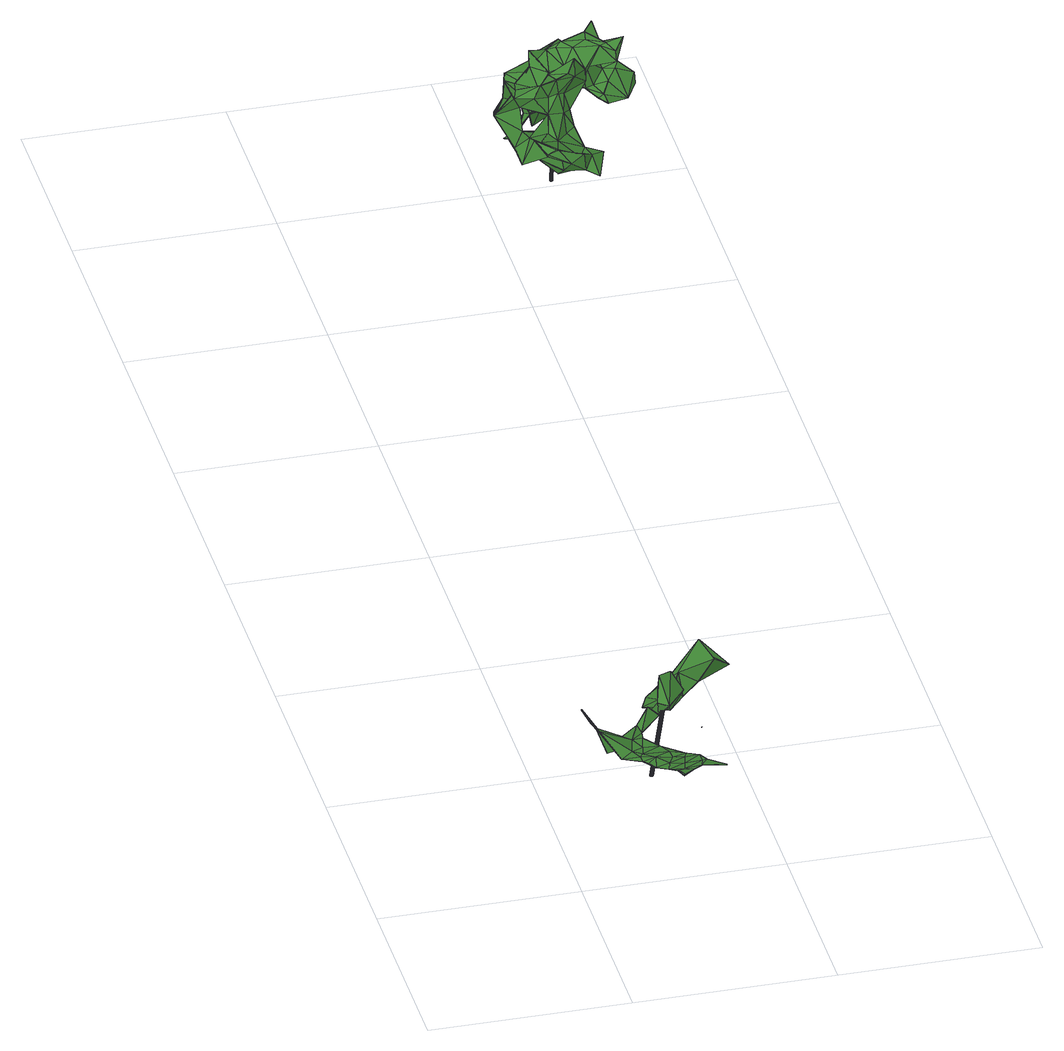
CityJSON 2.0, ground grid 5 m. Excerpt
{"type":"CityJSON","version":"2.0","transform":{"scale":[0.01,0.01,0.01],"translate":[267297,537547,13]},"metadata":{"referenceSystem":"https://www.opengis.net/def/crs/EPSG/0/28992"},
"CityObjects":{
"tree1":{"type":"SolitaryVegetationObject","attributes":{"gtid":554,"crown_width_m":4.45,"crown_median_z":15.22,"crown_r50_m":0.198,"crown_porosity":0.927,"trunk_H_m":1.84,"trunk_DBH_m":0.0792,"trunk_radius_m":0.0396,"trunk_base_height_m":13.38,"original_gtid":"632"},"geometry":[{"type":"Solid","lod":"3","boundaries":[[[[0,1,2]],[[3,4,5]],[[6,7,8]],[[9,8,7]],[[10,11,12]],[[13,14,15]],[[16,17,18]],[[19,20,21]],[[22,23,24]],[[25,26,15]],[[11,13,15]],[[25,27,26]],[[28,29,30]],[[31,18,17]],[[31,32,18]],[[18,32,33]],[[7,33,32]],[[33,34,16]],[[35,36,37]],[[38,39,40]],[[7,6,41]],[[42,43,44]],[[45,46,47]],[[48,0,49]],[[50,51,52]],[[53,42,44]],[[54,15,14]],[[25,1,55]],[[2,1,25]],[[3,5,50]],[[14,13,45]],[[0,55,1]],[[56,57,58]],[[59,60,34]],[[15,26,11]],[[61,62,63]],[[61,63,23]],[[6,64,44]],[[59,41,6]],[[35,65,66]],[[67,68,13]],[[38,69,70]],[[35,52,51]],[[62,61,71]],[[35,66,36]],[[44,64,53]],[[36,66,72]],[[51,65,35]],[[73,74,75]],[[76,74,73]],[[77,9,78]],[[77,78,79]],[[6,80,64]],[[17,16,81]],[[4,3,80]],[[4,80,8]],[[53,82,83]],[[81,63,62]],[[76,73,84]],[[76,84,30]],[[43,85,86]],[[28,87,88]],[[87,48,88]],[[15,2,25]],[[68,89,90]],[[54,47,91]],[[3,50,92]],[[93,94,95]],[[93,96,94]],[[96,95,94]],[[40,75,74]],[[40,74,38]],[[53,83,42]],[[11,67,13]],[[70,69,87]],[[86,85,20]],[[97,83,98]],[[97,98,70]],[[25,55,27]],[[99,57,56]],[[100,69,28]],[[49,101,102]],[[4,8,9]],[[39,103,40]],[[70,98,39]],[[30,87,28]],[[88,49,102]],[[79,104,77]],[[104,86,19]],[[19,21,4]],[[32,105,7]],[[78,7,105]],[[10,12,106]],[[11,107,67]],[[88,102,108]],[[13,68,46]],[[83,97,20]],[[22,24,71]],[[79,24,56]],[[23,63,24]],[[37,103,52]],[[68,67,89]],[[102,101,108]],[[49,88,48]],[[88,108,100]],[[108,109,100]],[[86,20,19]],[[106,12,27]],[[90,89,2]],[[37,40,103]],[[43,86,110]],[[95,96,93]],[[65,75,66]],[[38,70,39]],[[111,112,39]],[[42,83,85]],[[42,85,43]],[[21,5,4]],[[3,92,64]],[[64,92,53]],[[109,113,100]],[[108,113,109]],[[113,108,101]],[[101,49,107]],[[113,101,107]],[[45,47,14]],[[56,110,79]],[[99,24,63]],[[79,110,104]],[[104,110,86]],[[72,66,75]],[[69,29,28]],[[3,64,80]],[[8,80,6]],[[87,69,100]],[[48,87,100]],[[73,75,51]],[[51,75,65]],[[99,56,24]],[[91,47,68]],[[68,47,46]],[[88,100,28]],[[55,106,27]],[[55,0,106]],[[99,63,60]],[[81,60,63]],[[100,113,106]],[[2,15,90]],[[13,46,45]],[[54,90,15]],[[54,91,90]],[[91,68,90]],[[60,57,99]],[[7,78,9]],[[69,38,74]],[[69,74,76]],[[89,67,2]],[[48,106,0]],[[100,106,48]],[[106,113,10]],[[113,107,10]],[[114,82,53]],[[58,110,56]],[[81,115,17]],[[17,115,31]],[[58,44,110]],[[43,110,44]],[[44,116,6]],[[59,6,116]],[[59,116,44]],[[21,117,5]],[[97,118,20]],[[61,23,22]],[[50,117,51]],[[5,117,50]],[[61,22,71]],[[52,35,37]],[[62,115,81]],[[50,39,112]],[[71,24,79]],[[107,119,67]],[[71,120,62]],[[2,119,0]],[[49,0,119]],[[73,117,118]],[[73,51,117]],[[79,120,71]],[[14,47,54]],[[40,37,75]],[[72,75,37]],[[72,37,36]],[[76,29,69]],[[76,30,29]],[[97,73,118]],[[120,79,78]],[[107,49,119]],[[11,10,107]],[[39,98,111]],[[83,111,98]],[[58,57,44]],[[4,121,19]],[[9,121,4]],[[67,119,2]],[[117,21,118]],[[77,121,9]],[[21,20,118]],[[50,114,92]],[[53,92,114]],[[39,50,103]],[[50,52,103]],[[7,41,33]],[[33,16,18]],[[60,81,34]],[[83,82,111]],[[41,59,34]],[[41,34,33]],[[83,20,85]],[[26,12,11]],[[26,27,12]],[[87,84,70]],[[30,84,87]],[[97,84,73]],[[70,84,97]],[[111,82,112]],[[114,50,82]],[[112,82,50]],[[77,104,121]],[[19,121,104]],[[120,105,62]],[[78,105,120]],[[31,115,32]],[[16,34,81]],[[105,32,115]],[[105,115,62]],[[60,59,57]],[[44,57,59]],[[122,123,124]],[[122,124,125]],[[125,124,126]],[[125,126,127]],[[124,123,128]],[[124,128,126]],[[126,128,129]],[[126,129,127]],[[128,123,130]],[[128,130,129]],[[129,130,131]],[[129,131,127]],[[130,123,132]],[[130,132,131]],[[131,132,133]],[[131,133,127]],[[132,123,134]],[[132,134,133]],[[133,134,135]],[[133,135,127]],[[134,123,136]],[[134,136,135]],[[135,136,137]],[[135,137,127]],[[136,123,138]],[[136,138,137]],[[137,138,139]],[[137,139,127]],[[138,123,140]],[[138,140,139]],[[139,140,141]],[[139,141,127]],[[140,123,142]],[[140,142,141]],[[141,142,143]],[[141,143,127]],[[142,123,144]],[[142,144,143]],[[143,144,145]],[[143,145,127]],[[144,123,146]],[[144,146,145]],[[145,146,147]],[[145,147,127]],[[146,123,148]],[[146,148,147]],[[147,148,149]],[[147,149,127]],[[148,123,150]],[[148,150,149]],[[149,150,151]],[[149,151,127]],[[150,123,152]],[[150,152,151]],[[151,152,153]],[[151,153,127]],[[152,123,154]],[[152,154,153]],[[153,154,155]],[[153,155,127]],[[154,123,156]],[[154,156,155]],[[155,156,157]],[[155,157,127]],[[156,123,158]],[[156,158,157]],[[157,158,159]],[[157,159,127]],[[158,123,160]],[[158,160,159]],[[159,160,161]],[[159,161,127]],[[160,123,162]],[[160,162,161]],[[161,162,163]],[[161,163,127]],[[162,123,164]],[[162,164,163]],[[163,164,165]],[[163,165,127]],[[164,123,166]],[[164,166,165]],[[165,166,167]],[[165,167,127]],[[166,123,168]],[[166,168,167]],[[168,123,169]],[[168,169,167]],[[167,169,170]],[[167,170,127]],[[169,123,122]],[[169,122,170]],[[170,122,125]],[[170,125,127]]]]}]},
"tree2":{"type":"SolitaryVegetationObject","attributes":{"gtid":548,"crown_width_m":3.5,"crown_median_z":15.34,"crown_r50_m":0.19,"crown_porosity":0.945,"trunk_H_m":2.13,"trunk_DBH_m":0.0673,"trunk_radius_m":0.0337,"trunk_base_height_m":13.21,"original_gtid":"620"},"geometry":[{"type":"Solid","lod":"3","boundaries":[[[[171,172,173]],[[174,175,176]],[[177,178,179]],[[180,181,182]],[[177,183,184]],[[182,185,186]],[[187,188,189]],[[190,191,192]],[[175,193,194]],[[195,196,197]],[[198,197,196]],[[199,200,201]],[[202,172,171]],[[203,172,204]],[[198,196,205]],[[206,207,208]],[[209,210,211]],[[212,213,214]],[[215,216,191]],[[201,217,218]],[[201,218,219]],[[179,220,177]],[[221,222,223]],[[224,223,222]],[[225,226,227]],[[228,229,230]],[[231,226,188]],[[232,226,231]],[[194,173,203]],[[233,234,235]],[[233,236,234]],[[203,173,172]],[[237,230,238]],[[175,202,171]],[[175,171,193]],[[203,176,194]],[[239,240,213]],[[241,242,243]],[[212,242,241]],[[244,245,246]],[[247,248,249]],[[250,251,243]],[[252,181,180]],[[253,254,221]],[[255,256,204]],[[171,173,193]],[[194,176,175]],[[225,257,258]],[[251,259,260]],[[214,261,262]],[[263,264,265]],[[263,265,266]],[[267,268,269]],[[270,231,271]],[[270,272,273]],[[274,177,184]],[[274,178,177]],[[275,276,277]],[[278,279,280]],[[190,215,191]],[[177,281,282]],[[218,283,219]],[[284,221,285]],[[233,235,224]],[[194,193,173]],[[275,286,287]],[[288,220,289]],[[290,291,292]],[[290,292,223]],[[250,293,280]],[[183,294,295]],[[294,184,295]],[[184,183,295]],[[223,285,221]],[[296,189,188]],[[190,297,298]],[[245,299,246]],[[199,201,300]],[[301,184,294]],[[302,303,304]],[[305,306,307]],[[308,306,305]],[[220,179,289]],[[309,287,233]],[[192,191,216]],[[292,286,285]],[[183,177,282]],[[264,310,265]],[[311,312,282]],[[300,201,219]],[[255,313,267]],[[204,256,314]],[[182,210,315]],[[254,253,316]],[[317,318,319]],[[320,321,322]],[[323,324,325]],[[325,324,241]],[[326,188,187]],[[327,328,329]],[[235,229,287]],[[254,222,221]],[[205,195,278]],[[177,220,281]],[[317,319,330]],[[271,231,326]],[[183,282,294]],[[331,332,333]],[[334,182,335]],[[285,286,284]],[[233,224,336]],[[337,336,316]],[[204,172,255]],[[182,315,338]],[[273,192,339]],[[273,339,270]],[[340,341,342]],[[343,281,220]],[[343,220,288]],[[249,248,344]],[[316,253,345]],[[346,344,248]],[[239,347,240]],[[199,347,239]],[[348,262,349]],[[200,217,201]],[[200,350,217]],[[351,245,292]],[[181,217,350]],[[289,348,288]],[[346,248,352]],[[223,224,290]],[[345,337,316]],[[353,278,354]],[[278,280,354]],[[355,320,322]],[[236,333,332]],[[279,356,250]],[[174,263,266]],[[340,357,341]],[[358,341,357]],[[294,282,301]],[[256,246,299]],[[348,349,304]],[[297,319,359]],[[259,187,360]],[[259,326,187]],[[345,361,337]],[[199,241,200]],[[239,241,199]],[[302,240,347]],[[348,289,362]],[[355,363,189]],[[197,271,195]],[[311,282,281]],[[198,364,365]],[[198,365,197]],[[279,250,280]],[[225,366,367]],[[258,367,366]],[[258,366,225]],[[203,368,176]],[[353,354,274]],[[244,275,245]],[[287,286,292]],[[369,216,215]],[[290,287,370]],[[371,290,370]],[[298,318,190]],[[320,186,372]],[[298,297,359]],[[315,291,338]],[[343,302,311]],[[339,373,232]],[[318,359,319]],[[374,225,358]],[[374,358,209]],[[339,232,231]],[[213,212,239]],[[228,331,233]],[[267,246,256]],[[308,276,244]],[[241,324,200]],[[358,375,341]],[[234,332,228]],[[253,361,345]],[[255,172,376]],[[256,255,267]],[[331,228,332]],[[371,377,290]],[[190,369,215]],[[238,235,234]],[[284,286,275]],[[181,252,217]],[[347,328,302]],[[327,302,328]],[[378,304,261]],[[237,228,230]],[[250,356,251]],[[326,251,356]],[[379,214,262]],[[259,251,326]],[[290,338,291]],[[299,342,256]],[[180,377,252]],[[298,359,318]],[[341,256,342]],[[205,380,364]],[[236,233,331]],[[224,287,290]],[[235,287,224]],[[336,309,233]],[[381,319,297]],[[382,383,321]],[[207,283,306]],[[207,219,283]],[[228,233,229]],[[368,314,264]],[[188,326,231]],[[316,336,254]],[[284,275,337]],[[223,292,285]],[[324,208,306]],[[188,226,296]],[[268,376,202]],[[291,351,292]],[[367,296,226]],[[197,270,271]],[[232,317,227]],[[384,268,385]],[[267,313,268]],[[301,323,274]],[[354,280,179]],[[362,289,179]],[[362,179,280]],[[179,178,354]],[[178,274,354]],[[275,287,276]],[[362,293,379]],[[280,293,362]],[[379,293,250]],[[336,224,222]],[[336,222,254]],[[264,263,368]],[[174,368,263]],[[323,325,274]],[[241,239,212]],[[282,312,301]],[[323,312,329]],[[323,300,219]],[[322,321,243]],[[350,321,320]],[[321,283,386]],[[321,386,387]],[[235,230,229]],[[218,217,283]],[[311,281,343]],[[373,317,232]],[[373,339,369]],[[369,339,216]],[[367,226,225]],[[388,374,209]],[[204,314,203]],[[368,203,314]],[[375,256,341]],[[365,389,390]],[[363,360,187]],[[391,385,175]],[[175,385,202]],[[373,318,317]],[[392,335,182]],[[369,190,318]],[[270,339,231]],[[216,339,192]],[[245,351,299]],[[351,357,340]],[[320,355,346]],[[320,346,352]],[[352,186,320]],[[206,208,324]],[[306,283,324]],[[373,369,318]],[[262,261,349]],[[214,378,261]],[[252,377,371]],[[256,393,314]],[[337,275,336]],[[244,336,275]],[[353,394,278]],[[360,355,395]],[[360,363,355]],[[278,394,205]],[[271,326,356]],[[271,356,279]],[[391,175,174]],[[306,308,207]],[[384,269,268]],[[307,207,308]],[[396,397,398]],[[311,329,312]],[[311,302,327]],[[307,308,396]],[[244,396,308]],[[370,399,371]],[[321,387,382]],[[350,335,392]],[[287,229,233]],[[172,202,376]],[[349,261,304]],[[365,400,389]],[[264,314,393]],[[400,399,370]],[[390,272,270]],[[310,272,390]],[[186,185,372]],[[376,268,313]],[[357,401,209]],[[210,209,401]],[[351,401,357]],[[210,401,315]],[[182,377,180]],[[291,401,351]],[[315,401,291]],[[234,236,332]],[[290,377,338]],[[176,368,174]],[[390,197,365]],[[390,270,197]],[[374,257,225]],[[330,319,381]],[[358,357,209]],[[379,243,242]],[[379,242,212]],[[199,329,347]],[[301,274,184]],[[300,329,199]],[[300,323,329]],[[273,264,402]],[[327,329,311]],[[301,312,323]],[[370,292,245]],[[287,292,370]],[[207,206,219]],[[182,338,377]],[[350,392,181]],[[182,181,392]],[[265,269,266]],[[321,383,243]],[[265,267,269]],[[382,394,383]],[[278,195,279]],[[271,279,195]],[[264,272,310]],[[317,358,225]],[[227,317,225]],[[211,257,388]],[[364,198,205]],[[255,376,313]],[[299,351,342]],[[342,351,340]],[[302,378,240]],[[186,403,247]],[[182,186,247]],[[396,305,307]],[[213,240,378]],[[205,404,380]],[[308,305,277]],[[396,277,305]],[[347,329,328]],[[210,405,211]],[[249,211,405]],[[405,247,249]],[[398,397,310]],[[379,250,243]],[[187,406,363]],[[189,363,406]],[[189,406,187]],[[212,214,379]],[[253,221,361]],[[246,396,244]],[[209,211,388]],[[365,364,400]],[[262,348,407]],[[257,249,258]],[[350,324,321]],[[200,324,350]],[[190,381,297]],[[400,371,399]],[[400,364,371]],[[358,393,375]],[[238,230,235]],[[234,237,238]],[[234,228,237]],[[277,276,308]],[[309,276,287]],[[323,219,324]],[[219,206,324]],[[381,190,402]],[[381,402,264]],[[236,331,333]],[[256,375,393]],[[346,355,344]],[[370,245,275]],[[358,317,330]],[[275,277,370]],[[334,372,185]],[[304,303,348]],[[288,348,303]],[[322,395,355]],[[288,303,343]],[[302,343,303]],[[324,283,321]],[[202,385,268]],[[260,395,322]],[[243,260,322]],[[353,383,394]],[[404,394,382]],[[404,205,394]],[[192,402,190]],[[192,273,402]],[[243,383,325]],[[243,325,241]],[[383,274,325]],[[353,274,383]],[[336,276,309]],[[244,276,336]],[[330,393,358]],[[330,381,393]],[[393,381,264]],[[370,389,400]],[[259,360,395]],[[260,259,395]],[[251,260,243]],[[355,189,344]],[[182,247,405]],[[364,380,371]],[[405,210,182]],[[262,407,379]],[[362,407,348]],[[379,407,362]],[[186,352,403]],[[249,257,211]],[[388,257,374]],[[304,378,302]],[[213,378,214]],[[273,272,264]],[[337,361,284]],[[284,361,221]],[[205,196,195]],[[258,249,367]],[[296,367,189]],[[344,189,367]],[[344,367,249]],[[350,334,335]],[[182,334,185]],[[207,307,208]],[[306,208,307]],[[320,372,334]],[[320,334,350]],[[370,398,389]],[[370,277,398]],[[217,252,283]],[[386,283,252]],[[391,174,266]],[[387,386,252]],[[382,387,404]],[[404,387,380]],[[380,387,371]],[[371,387,252]],[[227,226,232]],[[248,247,403]],[[248,403,352]],[[391,266,385]],[[384,385,266]],[[266,269,384]],[[389,398,390]],[[390,398,310]],[[396,398,277]],[[246,397,396]],[[246,267,397]],[[265,397,267]],[[265,310,397]],[[408,409,410]],[[408,410,411]],[[411,410,412]],[[411,412,413]],[[410,409,414]],[[410,414,412]],[[412,414,415]],[[412,415,413]],[[414,409,416]],[[414,416,415]],[[416,409,417]],[[416,417,415]],[[415,417,418]],[[415,418,413]],[[417,409,419]],[[417,419,418]],[[418,419,420]],[[418,420,413]],[[419,409,421]],[[419,421,420]],[[420,421,422]],[[420,422,413]],[[421,409,423]],[[421,423,422]],[[422,423,424]],[[422,424,413]],[[423,409,425]],[[423,425,424]],[[424,425,426]],[[424,426,413]],[[425,409,427]],[[425,427,426]],[[426,427,428]],[[426,428,413]],[[427,409,429]],[[427,429,428]],[[428,429,430]],[[428,430,413]],[[429,409,431]],[[429,431,430]],[[430,431,432]],[[430,432,413]],[[431,409,433]],[[431,433,432]],[[432,433,434]],[[432,434,413]],[[433,409,435]],[[433,435,434]],[[434,435,436]],[[434,436,413]],[[435,409,437]],[[435,437,436]],[[436,437,438]],[[436,438,413]],[[437,409,439]],[[437,439,438]],[[438,439,440]],[[438,440,413]],[[439,409,441]],[[439,441,440]],[[440,441,442]],[[440,442,413]],[[441,409,443]],[[441,443,442]],[[442,443,444]],[[442,444,413]],[[443,409,445]],[[443,445,444]],[[444,445,446]],[[444,446,413]],[[445,409,447]],[[445,447,446]],[[446,447,448]],[[446,448,413]],[[447,409,449]],[[447,449,448]],[[448,449,450]],[[448,450,413]],[[449,409,451]],[[449,451,450]],[[450,451,452]],[[450,452,413]],[[451,409,453]],[[451,453,452]],[[453,409,454]],[[453,454,452]],[[452,454,455]],[[452,455,413]],[[454,409,408]],[[454,408,455]],[[455,408,411]],[[455,411,413]]]]}]}
},
"vertices":[
[348,536,141],[332,584,142],[395,597,134],[201,208,226],[232,210,232],[201,231,224],[220,158,235],[244,123,250],[220,158,237],[254,158,245],[339,572,160],[366,631,166],[332,585,144],[459,700,220],[460,701,218],[392,678,156],[268,67,263],[270,64,269],[267,67,264],[269,227,231],[258,272,220],[210,246,222],[377,98,259],[378,96,259],[338,128,259],[314,641,115],[314,641,117],[294,593,121],[287,402,223],[260,400,248],[260,399,250],[270,65,270],[260,101,259],[260,101,257],[278,108,254],[108,349,259],[98,401,266],[122,350,240],[193,381,187],[183,339,184],[147,345,171],[245,123,249],[260,235,217],[305,220,224],[278,187,229],[461,700,219],[468,668,199],[526,677,156],[329,465,198],[379,525,200],[160,252,210],[119,310,259],[118,310,257],[228,222,218],[525,678,155],[295,593,120],[328,166,250],[287,145,246],[296,184,237],[251,138,242],[288,126,246],[377,97,261],[317,93,270],[317,93,268],[211,192,226],[109,349,261],[99,401,267],[390,625,186],[478,626,209],[231,390,207],[236,364,201],[338,128,261],[99,402,266],[203,325,212],[193,381,189],[124,351,241],[230,390,209],[296,184,239],[287,145,248],[328,166,252],[211,192,228],[298,88,264],[210,246,220],[253,279,207],[236,364,203],[259,272,218],[305,221,226],[288,401,221],[330,465,200],[439,625,153],[440,627,151],[527,676,155],[201,208,224],[388,386,182],[388,388,181],[388,387,180],[389,387,181],[229,324,214],[229,324,212],[326,128,258],[305,484,201],[348,538,249],[350,537,250],[180,306,206],[306,205,235],[278,108,256],[320,543,151],[365,581,169],[317,518,256],[313,515,222],[307,204,233],[219,284,213],[190,272,213],[317,528,214],[201,231,222],[298,88,266],[254,158,243],[190,272,215],[219,284,215],[366,580,168],[326,128,260],[270,197,234],[279,425,38],[275,425,38],[279,426,38],[303,414,222],[303,415,222],[299,415,222],[278,427,38],[302,416,222],[278,428,38],[302,417,222],[277,428,38],[301,418,222],[276,429,38],[300,418,222],[275,429,38],[299,419,222],[274,429,38],[298,418,223],[273,429,38],[297,418,223],[272,428,38],[296,418,223],[272,427,38],[296,417,223],[271,426,38],[295,416,223],[271,425,38],[295,415,223],[271,424,38],[295,414,223],[272,423,38],[295,413,223],[272,422,38],[296,412,222],[273,422,38],[297,411,222],[274,421,38],[298,411,222],[275,421,38],[299,411,222],[276,421,38],[300,411,222],[277,421,38],[301,411,222],[278,422,38],[302,412,222],[278,423,37],[279,424,37],[303,413,222],
[906,3134,190],[864,3161,206],[905,3142,217],[836,3116,220],[881,3098,176],[858,3134,241],[698,2874,146],[722,2891,191],[724,2892,191],[545,3060,213],[543,3060,213],[565,3058,250],[678,2962,120],[677,2962,122],[585,3034,257],[559,3020,322],[699,2956,363],[721,2987,382],[657,2981,349],[809,3089,352],[857,3050,382],[834,3024,333],[907,3134,191],[906,3141,218],[693,2975,297],[670,3026,324],[709,3035,330],[659,3047,305],[566,2873,177],[558,2914,201],[558,2914,199],[880,3100,175],[868,3151,249],[826,3164,243],[651,3003,299],[629,2968,180],[635,2981,192],[636,2981,193],[654,3129,302],[586,3126,275],[635,3081,298],[610,2864,239],[639,2829,236],[644,2831,235],[856,3050,383],[832,3026,361],[551,2991,206],[588,2958,214],[627,2968,180],[733,2855,151],[656,3178,131],[647,3136,148],[659,3182,161],[631,3124,156],[678,3087,351],[709,3034,332],[701,3085,355],[582,3067,125],[610,3082,139],[570,3063,133],[753,3008,333],[737,3065,362],[611,3083,139],[582,3069,125],[609,3084,139],[612,3075,63],[570,3062,132],[569,3064,132],[594,2862,247],[619,2828,225],[590,2892,238],[638,2906,234],[645,2934,269],[693,3099,180],[686,3124,233],[731,3092,243],[594,3025,291],[584,3018,313],[629,3056,330],[687,2949,257],[677,2965,304],[563,3031,210],[706,3189,96],[660,3155,96],[797,3155,217],[794,3153,233],[632,3075,362],[632,3074,364],[670,2957,346],[653,2965,296],[683,2823,222],[683,2824,223],[801,3122,210],[775,3113,290],[782,3118,207],[820,3092,201],[781,3118,206],[808,3093,189],[808,3093,191],[763,3041,299],[751,2995,309],[773,3066,302],[775,3066,302],[687,2924,213],[692,3100,180],[691,3098,180],[695,3066,213],[705,2973,249],[706,2971,250],[711,2945,218],[698,2872,145],[657,2886,130],[588,2959,215],[677,3164,144],[661,3181,162],[648,3135,149],[644,3105,163],[742,2813,157],[762,2861,193],[618,3130,207],[613,3146,231],[619,3131,208],[687,2924,215],[676,2962,121],[677,2963,121],[671,2994,339],[796,3144,361],[802,3142,377],[700,3141,247],[567,2874,176],[657,2886,132],[673,2817,199],[710,2824,172],[702,2804,230],[690,3033,193],[635,2981,194],[690,3032,191],[689,3033,192],[644,3106,162],[731,3091,245],[668,2873,145],[657,2885,131],[801,3123,208],[826,3163,244],[585,3127,274],[662,3155,96],[714,3090,366],[776,3108,373],[775,3108,371],[569,2963,307],[585,2973,274],[613,2946,310],[605,2887,185],[588,2958,216],[638,2907,233],[717,2962,348],[668,2875,146],[657,2886,222],[605,2885,184],[729,3101,348],[612,3074,64],[611,3074,63],[612,3074,62],[529,2993,247],[553,3018,232],[648,3134,147],[682,3160,135],[604,3110,246],[800,3055,363],[688,3188,283],[712,3167,310],[708,3181,256],[709,2825,171],[636,2997,303],[706,3187,96],[580,2995,310],[619,2831,218],[729,2841,202],[702,2806,230],[527,2993,247],[650,3149,255],[559,3020,324],[686,2951,257],[711,2945,216],[633,2960,337],[693,2973,297],[678,3159,303],[719,3136,344],[801,3143,377],[663,2929,366],[706,3188,97],[723,2891,192],[663,2929,368],[657,3060,275],[683,3064,315],[652,3071,338],[669,3026,326],[829,3144,239],[817,3058,367],[685,3123,234],[611,3085,238],[580,2995,308],[771,3078,370],[678,3087,349],[735,3135,287],[830,3129,213],[609,3086,237],[644,2829,234],[658,2886,223],[586,3035,257],[782,3090,340],[605,2979,293],[645,2934,267],[823,3059,194],[823,3060,193],[554,3017,232],[586,3033,257],[652,3073,337],[670,3110,298],[721,3080,320],[820,3093,199],[545,3050,218],[774,3114,291],[653,2966,295],[633,2959,336],[697,3066,213],[731,3090,243],[730,3091,244],[642,3108,270],[657,3062,276],[634,3146,257],[781,3078,316],[559,3021,323],[636,2997,301],[618,3077,272],[670,2958,348],[694,2836,191],[678,3025,21],[675,3025,21],[678,3026,21],[684,3024,234],[683,3025,234],[680,3024,234],[678,3027,21],[683,3026,234],[677,3027,21],[677,3028,21],[682,3027,234],[676,3028,21],[681,3027,234],[675,3028,21],[680,3027,234],[674,3028,21],[679,3027,234],[673,3028,21],[678,3027,234],[673,3027,21],[678,3026,234],[672,3027,21],[677,3026,234],[672,3026,21],[677,3025,234],[672,3025,21],[677,3024,234],[672,3024,21],[677,3023,234],[672,3023,21],[677,3022,234],[673,3023,21],[678,3022,234],[673,3022,21],[678,3021,234],[674,3022,21],[679,3021,234],[675,3022,21],[680,3021,234],[676,3022,21],[681,3021,234],[677,3022,21],[682,3021,234],[677,3023,21],[683,3022,234],[678,3023,21],[678,3024,21],[683,3023,234]
]}
